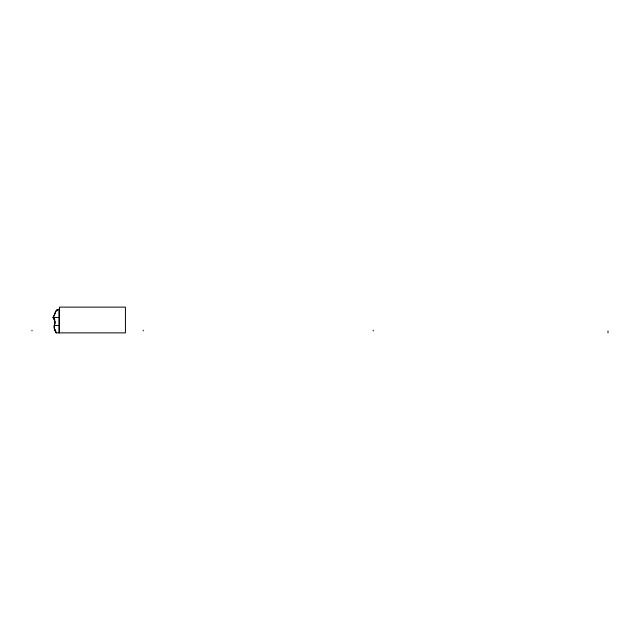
<?xml version="1.0" encoding="UTF-8"?>
<svg xmlns="http://www.w3.org/2000/svg" width="640" height="640" viewBox="0 0 640 640"><rect width="100%" height="100%" fill="white"/><g stroke="black" fill="none" stroke-linecap="round" stroke-linejoin="round"><path stroke-width="0.96" d="M59.472 332.872L59.472 307.128L125.424 307.128L125.424 332.872L56.16 332.872L54.288 328.088A7.24 5.12 -90 0 1 54.312 325.496L54.904 323.448A5.304 3.752 -90 0 0 54.888 321.32L53.096 317.504A29.168 29.168 0 0 0 55.552 311.808L57.136 309.816L59.472 309.336M59.472 310.968L59.472 314.632M59.472 315.272L59.472 321.024M56.16 332.872A10.184 10.184 0 0 1 54.312 325.496A7.456 7.456 0 0 0 53.096 317.504L58.936 317.504M59.472 321.944L59.472 327.128M54.312 325.496L58.936 325.496M59.472 327.856L59.472 332.304M608 330.912L608 332.872M373.216 330.176L373.216 330.912M143.24 330.176L143.24 330.912M58.936 332.872L58.936 309.336A3.512 3.512 0 0 0 55.552 311.808A25.744 18.208 -90 0 1 53.088 317.496M32 330.176L32 330.912M57.136 310.712A1.6 1.6 0 0 1 57.32 310.512M54.824 319.376A10.184 10.184 0 0 0 54.04 318.336A12.176 12.176 0 0 1 54.584 318.8M55.488 330.976A7.384 7.384 0 0 0 55.784 331.544A1.552 1.552 0 0 0 55.936 331.768M55.24 330.384A7.384 7.384 0 0 1 55.048 329.776"/></g></svg>
